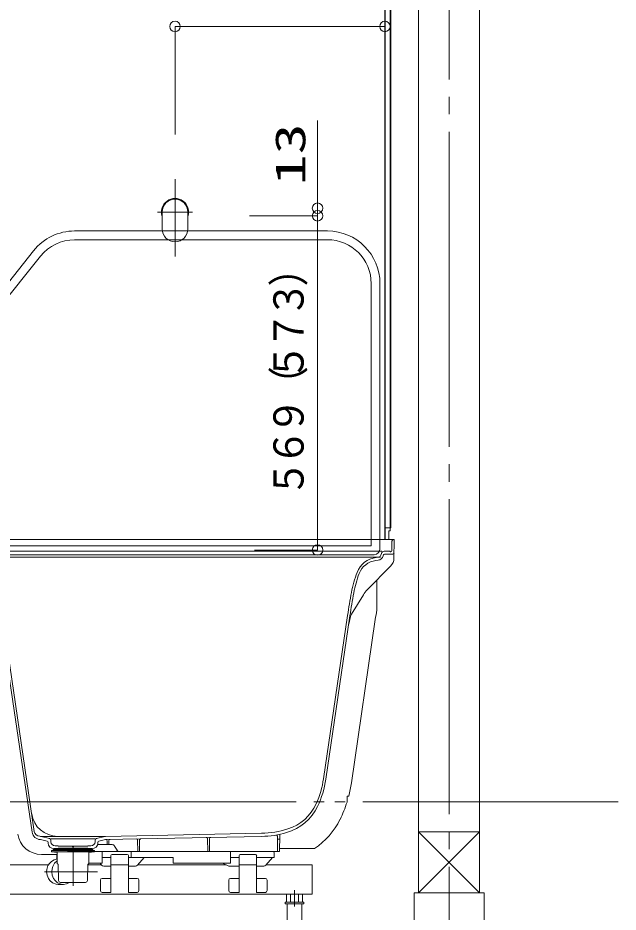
# Model space of a CAD drawing. Units: millimetres on the paper. Extents: x -305 to 305, y -152 to 152.
# Drawn here: x -215.7 to -181.4, y -96.6 to -45.5 of the extents above; entities that cross this region are included whole.
import ezdxf
from ezdxf.enums import TextEntityAlignment as Align

# ---------------------------------------------------------------- set-up
doc = ezdxf.new("R2010")
doc.units = ezdxf.units.MM
for name, pattern in [('DASHED2', [3, 2, -1]), ('LONG_CHAIN', [21, 18, -1, 1, -1]), ('LONG_DOUBLE_CHAIN', [21.8, 18, -1, 0.6, -0.6, 0.6, -1])]:
    doc.linetypes.add(name, pattern=pattern)
doc.layers.add('0-0_0', color=7, linetype='Continuous', lineweight=9)
doc.layers.add('0-1_VIEW0001', color=7, linetype='Continuous', lineweight=9)
doc.styles.add('ＭＳ ゴシック', font='')
doc.styles.get('ＭＳ ゴシック').set_extended_font_data('MS Gothic')

# ---------------------------------------------------------------- blocks, each defined once
blk = doc.blocks.new('_ORIGIN')
at = {"layer": '0-0_0'}
blk.add_line((0, 0), (-1, 0), dxfattribs=at)
blk.add_circle((0, 0), 0.5, dxfattribs=at)

msp = doc.modelspace()

# ---------------------------------------------------------------- linework, layer by layer
at = {"layer": '0-1_VIEW0001'}
for p, q in [((-192.841, -10.018), (-192.841, -95.518)), ((-189.341, -10.018), (-189.341, -95.518)), ((-194.418, -24.008), (-194.418, -74.651)), ((-194.758, -24.051), (-194.758, -75.318)), ((-194.735, -24.051), (-194.735, -75.318)), ((-194.458, -24.068), (-194.458, -74.818)), ((-206.758, -52.178), (-206.758, -45.998)), ((-206.158, -45.998), (-195.358, -45.998)), ((-194.758, -52.649), (-194.758, -45.998)), ((-198.612, -56.385), (-198.612, -51.373)), ((-198.612, -55.785), (-198.612, -55.185)), ((-198.612, -56.818), (-198.612, -56.385)), ((-202.501, -56.818), (-198.611, -56.818)), ((-198.041, -57.685), (-212.499, -57.685)), ((-198.612, -57.418), (-198.612, -58.018)), ((-198.612, -75.318), (-198.612, -57.418)), ((-198.041, -58.185), (-212.499, -58.185)), ((-214.842, -58.811), (-218.617, -63.53)), ((-214.452, -59.123), (-218.227, -63.842)), ((-195.541, -75.685), (-195.541, -60.685)), ((-195.041, -75.851), (-195.041, -60.685)), ((-194.735, -74.651), (-194.458, -74.651)), ((-194.541, -74.818), (-194.458, -74.818)), ((-194.541, -74.818), (-194.541, -75.318)), ((-194.458, -74.651), (-194.418, -74.651)), ((-194.225, -75.318), (-219.808, -75.318)), ((-194.369, -75.969), (-194.36, -75.416)), ((-194.244, -76.42), (-194.225, -75.318)), ((-194.925, -75.985), (-221.314, -75.985)), ((-195.541, -75.685), (-218.775, -75.685)), ((-202.218, -75.918), (-198.611, -75.918)), ((-194.985, -76.209), (-194.958, -76.108)), ((-194.475, -75.985), (-194.797, -75.985)), ((-194.458, -76.001), (-194.448, -76.001)), ((-194.419, -76.018), (-194.441, -76.018)), ((-195.014, -76.318), (-221.121, -76.318)), ((-195.375, -76.185), (-219.108, -76.185)), ((-195.276, -76.517), (-195.142, -76.501)), ((-195.258, -76.347), (-195.126, -76.331)), ((-194.859, -76.256), (-194.844, -76.201)), ((-194.305, -76.151), (-194.78, -76.151)), ((-195.756, -78.181), (-194.435, -76.841)), ((-196.666, -79.586), (-195.992, -78.482)), ((-216.757, -79.671), (-214.934, -92.037)), ((-216.625, -79.651), (-214.805, -91.995)), ((-196.891, -79.651), (-198.268, -88.991)), ((-196.759, -79.671), (-198.136, -89.01)), ((-196.724, -79.726), (-196.83, -80.151)), ((-214.443, -92.281), (-214.482, -92.28)), ((-214.449, -92.464), (-214.456, -92.464)), ((-214.07, -92.556), (-214.441, -92.466)), ((-214.425, -92.281), (-210.758, -92.281)), ((-213.935, -92.4), (-214.407, -92.286)), ((-211.32, -92.418), (-213.862, -92.418)), ((-213.853, -92.597), (-213.858, -92.492)), ((-211.33, -92.597), (-211.324, -92.492)), ((-211.248, -92.4), (-210.776, -92.286)), ((-211.113, -92.556), (-210.741, -92.466)), ((-210.74, -92.281), (-201.809, -92.102)), ((-210.727, -92.464), (-201.806, -92.286)), ((-208.891, -93.151), (-208.903, -92.494)), ((-208.791, -93.151), (-208.78, -92.489)), ((-204.891, -93.151), (-204.904, -92.414)), ((-204.791, -93.151), (-204.778, -92.409)), ((-200.891, -93.151), (-200.907, -92.272)), ((-200.791, -93.151), (-200.775, -92.22)), ((-189.341, -92.018), (-192.841, -95.518)), ((-189.341, -92.018), (-192.841, -92.018)), ((-192.841, -92.018), (-189.341, -95.518)), ((-214.016, -92.669), (-214.019, -92.618)), ((-212.591, -92.985), (-213.683, -92.985)), ((-213.675, -93.041), (-213.675, -92.985)), ((-213.675, -92.985), (-212.591, -92.985)), ((-213.441, -92.818), (-213.62, -92.818)), ((-213.441, -92.818), (-213.441, -92.851)), ((-212.591, -92.851), (-213.441, -92.851)), ((-213.441, -92.951), (-213.441, -92.985)), ((-212.591, -92.951), (-213.441, -92.951)), ((-212.891, -93.151), (-212.894, -92.985)), ((-212.791, -93.151), (-212.788, -92.985)), ((-212.691, -92.851), (-212.591, -92.885)), ((-212.691, -92.951), (-212.591, -92.918)), ((-212.491, -92.851), (-212.591, -92.885)), ((-212.591, -92.851), (-211.741, -92.851)), ((-212.491, -92.951), (-212.591, -92.918)), ((-212.591, -92.951), (-211.741, -92.951)), ((-212.591, -92.985), (-211.499, -92.985)), ((-211.508, -92.985), (-212.591, -92.985)), ((-211.741, -92.818), (-211.741, -92.851)), ((-211.741, -92.818), (-211.563, -92.818)), ((-211.741, -92.951), (-211.741, -92.985)), ((-211.508, -93.041), (-211.508, -92.985)), ((-211.181, -92.751), (-210.354, -92.751)), ((-211.167, -92.669), (-211.164, -92.618)), ((-210.641, -92.751), (-210.645, -92.529)), ((-210.541, -92.751), (-210.537, -92.524)), ((-210.075, -93.068), (-210.21, -92.835)), ((-213.827, -93.101), (-213.827, -93.137)), ((-213.808, -93.168), (-212.591, -93.168)), ((-213.797, -93.171), (-213.522, -93.195)), ((-213.724, -93.058), (-213.724, -93.085)), ((-213.707, -93.041), (-212.591, -93.041)), ((-213.491, -93.228), (-213.491, -93.82)), ((-200.791, -93.151), (-212.891, -93.151)), ((-211.475, -93.041), (-212.591, -93.041)), ((-212.591, -93.085), (-211.371, -93.085)), ((-212.591, -93.168), (-211.375, -93.168)), ((-211.691, -93.82), (-211.691, -93.228)), ((-211.385, -93.171), (-211.661, -93.195)), ((-211.458, -93.058), (-211.458, -93.085)), ((-211.355, -93.137), (-211.355, -93.101)), ((-209.258, -93.151), (-210.925, -93.151)), ((-210.425, -93.485), (-210.925, -93.485)), ((-210.425, -93.384), (-210.425, -95.485)), ((-209.49, -93.318), (-210.359, -93.318)), ((-209.425, -93.376), (-209.425, -95.485)), ((-209.425, -93.485), (-208.425, -93.485)), ((-208.894, -93.925), (-208.525, -93.485)), ((-203.591, -93.151), (-201.163, -93.151)), ((-203.091, -93.485), (-203.591, -93.485)), ((-203.091, -93.376), (-203.091, -95.485)), ((-203.026, -93.318), (-202.157, -93.318)), ((-202.091, -93.384), (-202.091, -95.485)), ((-202.09, -93.485), (-201.091, -93.485)), ((-201.561, -93.925), (-201.191, -93.485)), ((-201.091, -93.485), (-201.096, -93.217)), ((-214.001, -93.918), (-219.43, -93.918)), ((-213.48, -93.845), (-213.445, -93.875)), ((-213.434, -93.899), (-213.418, -94.803)), ((-211.749, -93.899), (-211.764, -94.803)), ((-210.961, -93.918), (-211.749, -93.918)), ((-211.703, -93.845), (-211.737, -93.875)), ((-210.955, -93.925), (-211.045, -93.818)), ((-210.425, -93.985), (-210.827, -93.985)), ((-209.425, -93.918), (-210.425, -93.918)), ((-209.425, -93.985), (-209.022, -93.985)), ((-203.829, -93.918), (-208.888, -93.918)), ((-203.719, -93.969), (-204.043, -93.818)), ((-203.091, -93.985), (-203.649, -93.985)), ((-202.091, -93.918), (-203.091, -93.918)), ((-202.091, -93.985), (-201.689, -93.985)), ((-198.925, -93.918), (-201.555, -93.918)), ((-198.925, -93.918), (-198.925, -95.585)), ((-213.141, -95.03), (-213.437, -95.03)), ((-211.881, -94.918), (-213.302, -94.918)), ((-211.91, -94.918), (-212.591, -94.918)), ((-211.91, -94.918), (-211.881, -94.918)), ((-211.025, -94.785), (-211.025, -95.385)), ((-210.925, -94.685), (-210.425, -94.685)), ((-208.925, -94.685), (-209.425, -94.685)), ((-208.825, -94.785), (-208.825, -95.385)), ((-203.691, -94.785), (-203.691, -95.385)), ((-203.591, -94.685), (-203.091, -94.685)), ((-201.591, -94.685), (-202.091, -94.685)), ((-201.491, -94.785), (-201.491, -95.385)), ((-210.925, -95.485), (-210.425, -95.485)), ((-208.925, -95.485), (-209.425, -95.485)), ((-203.591, -95.485), (-203.091, -95.485)), ((-201.591, -95.485), (-202.091, -95.485)), ((-189.091, -95.518), (-193.091, -95.518)), ((-193.091, -95.518), (-193.091, -105.851)), ((-189.091, -95.518), (-189.091, -105.851)), ((-198.925, -95.585), (-220.158, -95.585)), ((-200.458, -96.038), (-200.458, -96.138)), ((-199.391, -96.038), (-200.458, -96.038)), ((-200.387, -95.585), (-200.387, -96.038)), ((-200.156, -95.585), (-200.156, -96.038)), ((-199.694, -95.585), (-199.694, -96.038)), ((-199.463, -95.585), (-199.463, -96.038)), ((-200.348, -96.138), (-200.348, -102.671)), ((-199.501, -96.138), (-199.501, -102.671))]:
    msp.add_line(p, q, dxfattribs=at)
at = {"layer": '0-1_VIEW0001', "linetype": 'LONG_CHAIN'}
for p, q in [((-191.091, -10.018), (-191.091, -105.851)), ((-212.591, -92.949), (-212.591, -95.115)), ((-214.214, -94.301), (-211.193, -94.301)), ((-199.925, -95.356), (-199.925, -96.286))]:
    msp.add_line(p, q, dxfattribs=at)
at = {"layer": '0-1_VIEW0001', "color": 2, "linetype": 'LONG_CHAIN'}
for p, q in [((-206.758, -59.151), (-206.758, -54.718)), ((-205.758, -56.601), (-207.758, -56.601))]:
    msp.add_line(p, q, dxfattribs=at)
at = {"layer": '0-1_VIEW0001', "color": 2}
for p, q in [((-207.491, -57.568), (-207.491, -56.601)), ((-206.025, -57.568), (-206.025, -56.601)), ((-195.225, -77.642), (-195.225, -79.352)), ((-196.672, -89.225), (-195.307, -79.885)), ((-198.777, -92.985), (-200.788, -92.985)), ((-213.508, -93.318), (-214.39, -93.318)), ((-213.508, -93.318), (-213.508, -93.577)), ((-210.925, -93.151), (-210.925, -93.818)), ((-209.258, -93.151), (-209.258, -93.485)), ((-206.858, -93.485), (-209.258, -93.485)), ((-206.858, -93.485), (-206.858, -93.818)), ((-210.925, -93.818), (-211.691, -93.818))]:
    msp.add_line(p, q, dxfattribs=at)
at = {"layer": '0-1_VIEW0001', "linetype": 'LONG_DOUBLE_CHAIN'}
msp.add_line((-261.425, -90.318), (-181.425, -90.318), dxfattribs=at)
at = {"layer": '0-1_VIEW0001', "linetype": 'DASHED2'}
msp.add_line((-200.871, -92.451), (-200.812, -92.451), dxfattribs=at)
at = {"layer": '0-1_VIEW0001', "color": 2}
for points in [[(-196.827, -89.985), (-196.925, -89.985), (-196.925, -90.322)], [(-203.591, -93.151), (-203.591, -93.818), (-206.858, -93.818)]]:
    msp.add_lwpolyline(points, dxfattribs=at)
at = {"layer": '0-1_VIEW0001'}
for points in [[(-213.811, -93.085), (-213.724, -93.085), (-212.591, -93.085)], [(-213.491, -93.575), (-213.663, -93.616), (-213.827, -93.712), (-213.923, -93.805), (-214.021, -93.955), (-214.091, -94.177), (-214.101, -94.301), (-214.076, -94.499), (-213.996, -94.694), (-213.913, -94.81), (-213.771, -94.93), (-213.557, -95.017), (-213.437, -95.03)], [(-213.491, -93.683), (-213.641, -93.822), (-213.746, -94.001), (-213.787, -94.131), (-213.805, -94.301), (-213.78, -94.499), (-213.7, -94.694), (-213.617, -94.81), (-213.476, -94.93), (-213.262, -95.017), (-213.141, -95.03), (-212.963, -95.003), (-212.787, -94.918)], [(-199.391, -96.038), (-199.391, -96.138), (-200.458, -96.138)]]:
    msp.add_lwpolyline(points, dxfattribs=at)
at = {"layer": '0-1_VIEW0001', "color": 2}
for centre, radius, start, end in [((-206.758, -56.601), 0.775, 341.1268, 198.8732), ((-206.758, -56.601), 0.733, 0, 180), ((-206.758, -57.568), 0.733, 180, 0), ((-163.924, -84.471), 31.717, 170.7108, 171.6858), ((-203.549, -88.22), 6.95, 345.2953, 351.6858), ((-203.549, -88.22), 6.95, 333.56, 342.3956), ((-201.266, -89.356), 4.4, 304.4401, 333.56), ((-214.39, -91.951), 1.367, 188.3142, 270)]:
    msp.add_arc(centre, radius, start, end, dxfattribs=at)
at = {"layer": '0-1_VIEW0001'}
for centre, radius, start, end in [((-212.499, -60.685), 3, 90, 141.3402), ((-198.041, -60.685), 3, 0, 90), ((-212.499, -60.685), 2.5, 90, 141.3402), ((-198.041, -60.685), 2.5, 0, 90), ((-194.26, -75.418), 0.1, 90, 179), ((-195.375, -75.851), 0.333, 270, 0), ((-194.797, -76.151), 0.167, 90, 165), ((-194.475, -76.001), 0.0167, 0, 90), ((-194.441, -76.001), 0.0167, 180, 270), ((-194.419, -75.968), 0.05, 270, 359), ((-194.305, -76.085), 0.0667, 270, 359), ((-195.102, -77.671), 1.333, 96.738, 159.0648), ((-195.139, -77.675), 1.167, 96.738, 159.2513), ((-195.181, -76.17), 0.333, 276.738, 345), ((-195.146, -76.166), 0.167, 276.738, 345), ((-194.78, -76.218), 0.0667, 90, 165), ((-194.91, -76.373), 0.667, 315.4029, 359), ((-190.12, -79.577), 6.667, 159.0648, 169.3363), ((-190.12, -79.577), 6.533, 159.2513, 169.3363), ((-194.569, -79.351), 1.667, 135.4029, 148.5748), ((-163.914, -84.511), 33.333, 169.3363, 171.6167), ((-163.914, -84.511), 33.2, 169.3363, 171.6167), ((-196.239, -79.846), 0.5, 148.5748, 166.0462), ((-203.544, -88.213), 5.333, 335.6243, 351.6168), ((-203.544, -88.213), 5.467, 334.4973, 351.6168), ((-201.115, -89.314), 2.667, 287.4763, 335.6243), ((-201.167, -89.347), 2.833, 286.2, 334.4973), ((-213.468, -90.781), 1.5, 188.3833, 270), ((-201.916, -86.77), 5.333, 271.1458, 287.4763), ((-214.439, -91.964), 0.5, 188.3833, 268.8542), ((-214.476, -91.947), 0.333, 188.3833, 268.8542), ((-214.457, -92.531), 0.0667, 76.3408, 88.8542), ((-214.446, -92.448), 0.167, 76.3408, 88.8542), ((-213.958, -92.498), 0.1, 3, 76.3408), ((-211.224, -92.498), 0.1, 103.6592, 177), ((-210.736, -92.448), 0.167, 91.1458, 103.6592), ((-210.726, -92.531), 0.0667, 91.1458, 103.6592), ((-210.712, -92.53), 0.0667, 1, 91.1458), ((-210.471, -92.526), 0.0667, 91.1458, 179), ((-208.969, -92.496), 0.0667, 1, 91.1458), ((-208.713, -92.49), 0.0667, 91.1458, 179), ((-204.971, -92.416), 0.0667, 1, 91.1458), ((-204.712, -92.41), 0.0667, 91.1458, 179), ((-201.916, -86.77), 5.517, 271.1458, 286.2), ((-200.973, -92.273), 0.0667, 1, 99.7188), ((-200.708, -92.221), 0.0667, 102.4895, 179), ((-214.085, -92.621), 0.0667, 3, 76.3408), ((-213.683, -92.651), 0.333, 183, 270), ((-213.62, -92.585), 0.233, 183, 270), ((-211.563, -92.585), 0.233, 270, 357), ((-211.499, -92.651), 0.333, 270, 357), ((-211.097, -92.621), 0.0667, 103.6592, 177), ((-210.354, -92.918), 0.167, 30, 90), ((-213.811, -93.101), 0.0167, 90, 180), ((-213.794, -93.137), 0.0333, 180, 265), ((-213.707, -93.058), 0.0167, 90, 180), ((-213.525, -93.228), 0.0333, 0, 85), ((-211.658, -93.228), 0.0333, 95, 180), ((-211.475, -93.058), 0.0167, 0, 90), ((-211.388, -93.137), 0.0333, 275, 0), ((-211.371, -93.101), 0.0167, 0, 90), ((-210.359, -93.385), 0.0667, 90, 179.5), ((-209.931, -92.985), 0.167, 210, 270), ((-209.491, -93.385), 0.0667, 0.5, 90), ((-203.025, -93.385), 0.0667, 90, 179.5), ((-202.157, -93.385), 0.0667, 0.5, 90), ((-201.163, -93.218), 0.0667, 1, 90), ((-213.458, -93.82), 0.0333, 180, 228.7246), ((-213.467, -93.9), 0.0333, 1, 48.7246), ((-211.715, -93.9), 0.0333, 131.2754, 179), ((-211.725, -93.82), 0.0333, 311.2754, 0), ((-210.827, -93.818), 0.167, 220, 270), ((-209.022, -93.818), 0.167, 270, 320), ((-203.649, -93.818), 0.167, 245, 270), ((-201.689, -93.818), 0.167, 270, 320), ((-213.302, -94.801), 0.117, 181, 270), ((-211.881, -94.801), 0.117, 270, 359), ((-210.925, -94.785), 0.1, 90, 180), ((-208.925, -94.785), 0.1, 0, 90), ((-203.591, -94.785), 0.1, 90, 180), ((-201.591, -94.785), 0.1, 0, 90), ((-210.925, -95.385), 0.1, 180, 270), ((-208.925, -95.385), 0.1, 270, 0), ((-203.591, -95.385), 0.1, 180, 270), ((-201.591, -95.385), 0.1, 270, 0)]:
    msp.add_arc(centre, radius, start, end, dxfattribs=at)
at = {"layer": '0-1_VIEW0001', "linetype": 'DASHED2'}
for centre, start, end in [((-200.871, -92.418), 181, 270), ((-200.812, -92.418), 270, 359)]:
    msp.add_arc(centre, 0.0333, start, end, dxfattribs=at)

# ---------------------------------------------------------------- block references
at = {"layer": '0-1_VIEW0001', "xscale": 0.6, "yscale": 0.6}
for p, rotation in [((-206.758, -45.998), 180), ((-198.612, -56.385), 270), ((-198.612, -56.818), 90), ((-198.612, -56.818), 90), ((-198.612, -75.918), 270)]:
    msp.add_blockref('_ORIGIN', p, dxfattribs=dict(at, rotation=rotation))
msp.add_blockref('_ORIGIN', (-194.758, -45.998), dxfattribs=at)

# ---------------------------------------------------------------- texts
at = {"layer": '0-1_VIEW0001', "style": 'ＭＳ ゴシック'}
for s, height, width, p in [('13', 1.732, 1.5, (-198.787, -55.074)), ('）', 1.73, 0.9, (-198.886, -60.856)), ('３', 1.73, 0.9, (-198.886, -62.645)), ('７', 1.73, 0.9, (-198.886, -64.435)), ('５', 1.73, 0.9, (-198.886, -66.224)), ('（', 1.73, 0.9, (-198.886, -67.532)), ('９', 1.73, 0.9, (-198.886, -69.322)), ('６', 1.73, 0.9, (-198.886, -71.111)), ('５', 1.73, 0.9, (-198.886, -72.9))]:
    msp.add_text(s, height=height, rotation=90, dxfattribs=dict(at, width=width)).set_placement(p, align=Align.BOTTOM_LEFT)

doc.saveas('drawing.dxf')
